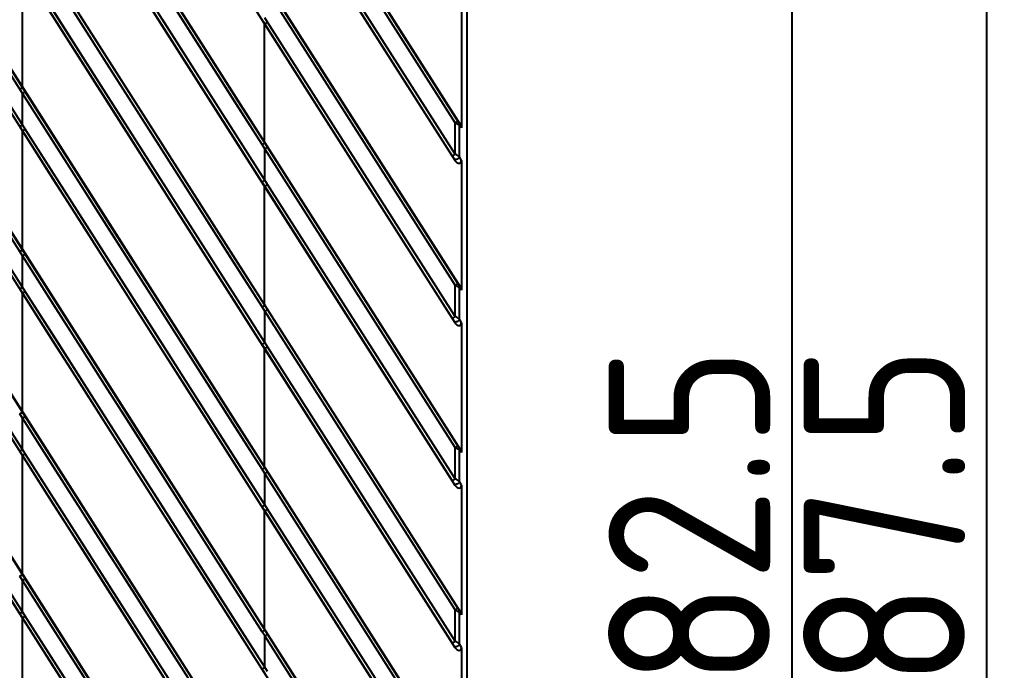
# Model space of a CAD drawing. Header units: millimetres. Extents: x 3299 to 14264, y 1863 to 5555.
# Drawn here: x 5004.8 to 5096.6, y 2660.3 to 2720.7 of the extents above; entities that cross this region are included whole.
import ezdxf

# ---------------------------------------------------------------- set-up
doc = ezdxf.new("R2010")
doc.units = ezdxf.units.MM
doc.layers.add('细实线', color=7, linetype='Continuous', lineweight=18)
doc.styles.add('工程字', font='gbenor.shx', dxfattribs={"bigfont": 'gbcbig.shx'})
doc.dimstyles.new('ISO-200', dxfattribs={"dimtxt": 15, "dimasz": 5, "dimexe": 2, "dimexo": 1, "dimgap": 2, "dimtad": 1, "dimdsep": 46, "dimtxsty": '工程字', "dimcen": 2.5, "dimclrd": 3, "dimclre": 3, "dimclrt": 6, "dimadec": 0, "dimazin": 0, "dimtfac": 1, "dimtmove": 0, "dimatfit": 3, "dimfxl": 1, "dimarcsym": 0})

# ---------------------------------------------------------------- blocks, each defined once
blk = doc.blocks.new('*D158')
at = {"layer": 'Defpoints', "color": 0, "transparency": 16777216}
for p in [(5029.826, 2811.523), (5029.826, 2529.023), (5076.485, 2529.023)]:
    blk.add_point(p, dxfattribs=at)
at = {"layer": '细实线', "color": 3, "lineweight": -2, "transparency": 16777216}
for p, q in [((5030.826, 2811.523), (5078.485, 2811.523)), ((5076.485, 2806.523), (5076.485, 2534.023)), ((5030.826, 2529.023), (5078.485, 2529.023))]:
    blk.add_line(p, q, dxfattribs=at)
at = {"layer": '细实线', "color": 3, "transparency": 16777216}
for points in [[(5075.651, 2806.523), (5077.318, 2806.523), (5076.485, 2811.523)], [(5075.651, 2534.023), (5077.318, 2534.023), (5076.485, 2529.023)]]:
    blk.add_solid(points, dxfattribs=at)
at = {"layer": '细实线', "color": 6, "lineweight": 5, "transparency": 16777216, "insert": (5066.985, 2670.273), "char_height": 15, "attachment_point": 5, "rotation": 90, "style": '工程字'}
blk.add_mtext('282.5', dxfattribs=at)
blk = doc.blocks.new('*D159')
at = {"layer": 'Defpoints', "color": 0, "transparency": 16777216}
for p in [(5011.326, 2814.023), (5094.582, 2814.023), (5011.326, 2526.523)]:
    blk.add_point(p, dxfattribs=at)
at = {"layer": '细实线', "color": 3, "lineweight": -2, "transparency": 16777216}
for p, q in [((5012.326, 2814.023), (5096.582, 2814.023)), ((5094.582, 2531.523), (5094.582, 2809.023)), ((5012.326, 2526.523), (5096.582, 2526.523))]:
    blk.add_line(p, q, dxfattribs=at)
at = {"layer": '细实线', "color": 3, "transparency": 16777216}
for points in [[(5093.749, 2809.023), (5095.416, 2809.023), (5094.582, 2814.023)], [(5093.749, 2531.523), (5095.416, 2531.523), (5094.582, 2526.523)]]:
    blk.add_solid(points, dxfattribs=at)
at = {"layer": '细实线', "color": 6, "lineweight": 5, "transparency": 16777216, "insert": (5085.082, 2670.273), "char_height": 15, "attachment_point": 5, "rotation": 90, "style": '工程字'}
blk.add_mtext('287.5', dxfattribs=at)

msp = doc.modelspace()

# ---------------------------------------------------------------- linework, layer by layer
at = {"color": 7, "linetype": 'Continuous'}
for p, q in [((5046.32578, 2839.02311), (5046.32578, 2501.52311)), ((4894.95737, 2838.0138), (5045.22157, 2602.14625)), ((4897.3549, 2838.34497), (5045.74141, 2605.42481)), ((4904.56145, 2838.0138), (5045.22157, 2617.22164)), ((4906.95898, 2838.34497), (5045.74141, 2620.5002)), ((4914.16553, 2838.0138), (5045.22157, 2632.29703)), ((4916.56306, 2838.34497), (5045.74141, 2635.57559)), ((4923.76961, 2838.0138), (5045.22157, 2647.37241)), ((4926.16715, 2838.34497), (5045.74141, 2650.65098)), ((4933.37369, 2838.0138), (5045.22157, 2662.4478)), ((4935.77123, 2838.34497), (5045.74141, 2665.72636)), ((4942.97777, 2838.0138), (5045.22157, 2677.52319)), ((4945.37531, 2838.34497), (5045.74141, 2680.80175)), ((4952.58185, 2838.0138), (5045.22157, 2692.59858)), ((4954.97939, 2838.34497), (5045.74141, 2695.87714)), ((4962.18594, 2838.0138), (5045.22157, 2707.67396)), ((4964.58347, 2838.34497), (5045.74141, 2710.95253)), ((5004.83075, 2665.58396), (4920.7148, 2797.61956)), ((5005.0828, 2665.74454), (4920.96685, 2797.78013)), ((5005.0828, 2669.20921), (4923.1741, 2797.78013)), ((5004.83075, 2680.65935), (4930.31888, 2797.61956)), ((5005.0828, 2680.81992), (4930.57093, 2797.78013)), ((5005.0828, 2684.2846), (4932.77818, 2797.78013)), ((5004.83075, 2695.73473), (4939.92296, 2797.61956)), ((5005.0828, 2695.89531), (4940.17501, 2797.78013)), ((5004.83075, 2699.19941), (4942.1302, 2797.61956)), ((5005.0828, 2699.35999), (4942.38226, 2797.78013)), ((5004.83075, 2710.81012), (4949.52704, 2797.61956)), ((5005.0828, 2710.9707), (4949.7791, 2797.78013)), ((5004.83075, 2714.2748), (4951.73429, 2797.61956)), ((5005.0828, 2714.43538), (4951.98634, 2797.78013)), ((5027.32903, 2709.13137), (5005.0828, 2744.02992)), ((5027.56665, 2709.29136), (5005.33486, 2744.19049)), ((5027.5797, 2705.82981), (5005.33503, 2740.72582)), ((5027.31304, 2705.66865), (5005.0828, 2740.56524)), ((5045.24866, 2711.15422), (5027.5797, 2738.88893)), ((5045.48611, 2711.3142), (5027.81715, 2739.04891)), ((5044.982, 2708.08469), (5027.5654, 2735.42329)), ((5045.24866, 2708.24586), (5027.83205, 2735.58446)), ((5027.32903, 2694.05599), (5005.0828, 2728.95453)), ((5010.77888, 2720.56917), (5005.33486, 2729.1151)), ((5027.56665, 2694.21597), (5005.33486, 2729.1151)), ((5017.81121, 2720.58443), (5013.06347, 2728.03734)), ((5005.0828, 2714.43538), (5005.0828, 2725.48985)), ((5027.31304, 2690.59326), (5005.0828, 2725.48985)), ((5027.5797, 2690.75442), (5005.33503, 2725.65043)), ((5045.24866, 2696.07883), (5027.5797, 2723.81354)), ((5045.48611, 2696.23881), (5027.81715, 2723.97353)), ((5045.82641, 2722.73393), (5045.82641, 2710.68689)), ((5022.53175, 2713.17421), (5017.81121, 2720.58443)), ((5022.79531, 2713.33525), (5018.0717, 2720.74534)), ((5027.5654, 2720.3479), (5027.31304, 2720.74404)), ((5027.83205, 2720.50907), (5027.5797, 2720.9052)), ((5045.24866, 2693.17047), (5027.83205, 2720.50907)), ((5027.55473, 2720.32996), (5027.5654, 2720.3479)), ((5027.55473, 2709.34912), (5027.55473, 2720.32996)), ((5044.982, 2693.0093), (5027.5654, 2720.3479)), ((5004.83075, 2714.2748), (5005.0828, 2714.43538)), ((5005.0828, 2713.87914), (5004.83075, 2714.2748)), ((5005.33486, 2714.03971), (5005.0828, 2714.43538)), ((5005.0828, 2713.87914), (5005.33486, 2714.03971)), ((5027.56665, 2679.14058), (5005.33486, 2714.03971)), ((5005.0828, 2710.9707), (5005.0828, 2713.87914)), ((5027.32903, 2678.9806), (5005.0828, 2713.87914)), ((5017.81121, 2705.50904), (5013.06347, 2712.96195)), ((5004.83075, 2710.81012), (5005.0828, 2710.9707)), ((5005.0828, 2710.41446), (5004.83075, 2710.81012)), ((5005.33503, 2710.57504), (5005.0828, 2710.9707)), ((5005.0828, 2710.41446), (5005.33503, 2710.57504)), ((5005.0828, 2699.35999), (5005.0828, 2710.41446)), ((5027.31304, 2675.51787), (5005.0828, 2710.41446)), ((5027.5797, 2675.67903), (5005.33503, 2710.57504)), ((5010.86401, 2701.90152), (5005.33503, 2710.57504)), ((5045.24866, 2708.24586), (5045.24866, 2711.15422)), ((5045.74141, 2710.95253), (5045.64722, 2711.07571)), ((5045.82641, 2710.68689), (5045.65143, 2710.91573)), ((5045.65143, 2707.97867), (5045.65143, 2710.91573)), ((5020.43749, 2701.95866), (5015.697, 2709.39523)), ((5027.5797, 2708.73815), (5027.32903, 2709.13137)), ((5027.55473, 2709.34912), (5027.56665, 2709.29136)), ((5027.81715, 2708.89814), (5027.56665, 2709.29136)), ((5045.24866, 2681.00344), (5027.5797, 2708.73815)), ((5027.5797, 2705.82981), (5027.5797, 2708.73815)), ((5045.48611, 2681.16342), (5027.81715, 2708.89814)), ((5045.22157, 2707.67396), (5045.14311, 2707.81751)), ((5045.82641, 2707.65855), (5045.65143, 2707.97867)), ((5045.82641, 2707.65855), (5045.82641, 2695.6115)), ((5027.83205, 2705.43368), (5027.5797, 2705.82981)), ((5022.53175, 2698.09882), (5017.81121, 2705.50904)), ((5027.5654, 2705.27252), (5027.31304, 2705.66865)), ((5027.55473, 2705.25457), (5027.5654, 2705.27252)), ((5027.55473, 2694.27373), (5027.55473, 2705.25457)), ((5044.982, 2677.93392), (5027.5654, 2705.27252)), ((5045.24866, 2678.09508), (5027.83205, 2705.43368)), ((5004.83075, 2699.19941), (5005.0828, 2699.35999)), ((5005.33486, 2698.96432), (5005.0828, 2699.35999)), ((5005.0828, 2698.80375), (5004.83075, 2699.19941)), ((5005.0828, 2698.80375), (5005.33486, 2698.96432)), ((5027.32903, 2663.90521), (5005.0828, 2698.80375)), ((5005.0828, 2695.89531), (5005.0828, 2698.80375)), ((5027.56665, 2664.06519), (5005.33486, 2698.96432)), ((5027.32903, 2694.05599), (5024.83661, 2697.96595)), ((5004.83075, 2695.73473), (5005.0828, 2695.89531)), ((5005.0828, 2695.33908), (5004.83075, 2695.73473)), ((5005.33503, 2695.49965), (5005.0828, 2695.89531)), ((5045.24866, 2693.17047), (5045.24866, 2696.07883)), ((5045.74141, 2695.87714), (5045.64722, 2696.00033)), ((5045.82641, 2695.6115), (5045.65143, 2695.84034)), ((5045.65143, 2692.90329), (5045.65143, 2695.84034)), ((5005.0828, 2695.33908), (5005.33503, 2695.49965)), ((5027.31304, 2660.44249), (5005.0828, 2695.33908)), ((5005.0828, 2684.2846), (5005.0828, 2695.33908)), ((5027.5797, 2660.60365), (5005.33503, 2695.49965)), ((5027.5797, 2693.66277), (5027.32903, 2694.05599)), ((5027.55473, 2694.27373), (5027.56665, 2694.21597)), ((5027.81715, 2693.82275), (5027.56665, 2694.21597)), ((5045.24866, 2665.92805), (5027.5797, 2693.66277)), ((5027.5797, 2690.75442), (5027.5797, 2693.66277)), ((5045.48611, 2666.08804), (5027.81715, 2693.82275)), ((5045.22157, 2692.59858), (5045.14311, 2692.74212)), ((5045.82641, 2692.58316), (5045.65143, 2692.90329)), ((5045.82641, 2692.58316), (5045.82641, 2680.53611)), ((5027.5654, 2690.19713), (5027.31304, 2690.59326)), ((5027.55473, 2690.17918), (5027.5654, 2690.19713)), ((5027.55473, 2679.19834), (5027.55473, 2690.17918)), ((5044.982, 2662.85853), (5027.5654, 2690.19713)), ((5027.83205, 2690.3583), (5027.5797, 2690.75442)), ((5045.24866, 2663.0197), (5027.83205, 2690.3583)), ((5004.83075, 2684.12403), (5005.0828, 2684.2846)), ((5005.0828, 2683.72837), (5004.83075, 2684.12403)), ((5005.33486, 2683.88894), (5005.0828, 2684.2846)), ((5005.0828, 2683.72837), (5005.33486, 2683.88894)), ((5027.56665, 2648.98981), (5005.33486, 2683.88894)), ((5027.32903, 2648.82982), (5005.0828, 2683.72837)), ((5005.0828, 2680.81992), (5005.0828, 2683.72837)), ((5045.24866, 2678.09508), (5045.24866, 2681.00344)), ((5004.83075, 2680.65935), (5005.0828, 2680.81992)), ((5005.0828, 2680.26369), (5004.83075, 2680.65935)), ((5005.33503, 2680.42426), (5005.0828, 2680.81992)), ((5005.0828, 2680.26369), (5005.33503, 2680.42426)), ((5027.31304, 2645.3671), (5005.0828, 2680.26369)), ((5005.0828, 2669.20921), (5005.0828, 2680.26369)), ((5027.5797, 2645.52826), (5005.33503, 2680.42426)), ((5045.74141, 2680.80175), (5045.64722, 2680.92494)), ((5045.82641, 2680.53611), (5045.65143, 2680.76495)), ((5045.65143, 2677.8279), (5045.65143, 2680.76495)), ((5027.31304, 2675.51787), (5024.87906, 2679.33869)), ((5027.5797, 2675.67903), (5025.14414, 2679.49978)), ((5027.55473, 2679.19834), (5027.56665, 2679.14058)), ((5027.5797, 2678.58738), (5027.32903, 2678.9806)), ((5027.81715, 2678.74736), (5027.56665, 2679.14058)), ((5045.24866, 2650.85266), (5027.5797, 2678.58738)), ((5027.5797, 2675.67903), (5027.5797, 2678.58738)), ((5045.48611, 2651.01265), (5027.81715, 2678.74736)), ((5045.22157, 2677.52319), (5045.14311, 2677.66673)), ((5045.82641, 2677.50777), (5045.65143, 2677.8279)), ((5045.82641, 2677.50777), (5045.82641, 2665.46072)), ((5027.5654, 2675.12174), (5027.31304, 2675.51787)), ((5027.83205, 2675.28291), (5027.5797, 2675.67903)), ((5027.55473, 2675.10379), (5027.5654, 2675.12174)), ((5027.55473, 2664.12295), (5027.55473, 2675.10379)), ((5044.982, 2647.78314), (5027.5654, 2675.12174)), ((5045.24866, 2647.94431), (5027.83205, 2675.28291)), ((5004.83075, 2669.04864), (5005.0828, 2669.20921)), ((5005.33486, 2668.81355), (5005.0828, 2669.20921)), ((5005.0828, 2668.65298), (5004.83075, 2669.04864)), ((5005.0828, 2668.65298), (5005.33486, 2668.81355)), ((5027.32903, 2633.75444), (5005.0828, 2668.65298)), ((5005.0828, 2665.74454), (5005.0828, 2668.65298)), ((5027.56665, 2633.91442), (5005.33486, 2668.81355)), ((5004.83075, 2665.58396), (5005.0828, 2665.74454)), ((5005.0828, 2665.1883), (5004.83075, 2665.58396)), ((5005.33503, 2665.34888), (5005.0828, 2665.74454)), ((5045.24866, 2663.0197), (5045.24866, 2665.92805)), ((5045.74141, 2665.72636), (5045.64722, 2665.84955)), ((5045.82641, 2665.46072), (5045.65143, 2665.68957)), ((5045.65143, 2662.75251), (5045.65143, 2665.68957)), ((5005.0828, 2665.1883), (5005.33503, 2665.34888)), ((5027.31304, 2630.29171), (5005.0828, 2665.1883)), ((5005.0828, 2654.13383), (5005.0828, 2665.1883)), ((5027.5797, 2630.45287), (5005.33503, 2665.34888)), ((5027.31304, 2660.44249), (5024.87906, 2664.2633)), ((5027.5797, 2663.51199), (5027.32903, 2663.90521)), ((5027.55473, 2664.12295), (5027.56665, 2664.06519)), ((5027.81715, 2663.67197), (5027.56665, 2664.06519)), ((5045.48611, 2635.93726), (5027.81715, 2663.67197)), ((5045.24866, 2635.77728), (5027.5797, 2663.51199)), ((5027.5797, 2660.60365), (5027.5797, 2663.51199)), ((5045.82641, 2662.43238), (5045.65143, 2662.75251)), ((5045.22157, 2662.4478), (5045.14311, 2662.59134)), ((5045.82641, 2662.43238), (5045.82641, 2650.38534)), ((5027.5654, 2660.04635), (5027.31304, 2660.44249)), ((5027.83205, 2660.20752), (5027.5797, 2660.60365))]:
    msp.add_line(p, q, dxfattribs=at)
for points in [[(5020.30317, 2720.69347), (5015.5569, 2728.1441), (5013.20128, 2731.84192)], [(5017.68326, 2709.1877), (5012.95433, 2716.60617), (5010.53036, 2720.40875), (5007.93672, 2724.47748), (5005.0828, 2728.95453)], [(5022.44507, 2716.79305), (5017.68326, 2724.26309), (5015.31148, 2727.9838)], [(5013.06347, 2712.96195), (5007.97637, 2720.94758), (5005.0828, 2725.48985)], [(5015.697, 2709.39523), (5010.86401, 2716.97691), (5008.23048, 2721.10823), (5005.33503, 2725.65043)], [(5017.92714, 2709.34794), (5013.20128, 2716.76653), (5010.77888, 2720.56917)], [(5027.56665, 2709.29136), (5025.07585, 2713.20139), (5022.68586, 2716.95316), (5020.30317, 2720.69347)], [(5027.32903, 2709.13137), (5024.83661, 2713.04134), (5022.44507, 2716.79305)], [(5017.92714, 2694.27255), (5013.20128, 2701.69114), (5010.77888, 2705.49379), (5008.18693, 2709.56259), (5005.33486, 2714.03971)], [(5017.68326, 2694.11231), (5012.95433, 2701.53078), (5010.53036, 2705.33336), (5007.93672, 2709.4021), (5005.0828, 2713.87914)], [(5027.31304, 2705.66865), (5024.87906, 2709.48946), (5022.53175, 2713.17421)], [(5027.5797, 2705.82981), (5025.14414, 2709.65056), (5022.79531, 2713.33525)], [(5017.81121, 2690.43365), (5013.06347, 2697.88656), (5010.6082, 2701.7408), (5007.97637, 2705.87219), (5005.0828, 2710.41446)], [(5024.83661, 2697.96595), (5020.06084, 2705.4579), (5017.68326, 2709.1877)], [(5027.56665, 2694.21597), (5025.07585, 2698.126), (5022.68586, 2701.87778), (5020.30317, 2705.61808), (5017.92714, 2709.34794)], [(5018.0717, 2690.59456), (5013.32087, 2698.04735), (5010.86401, 2701.90152)], [(5027.5797, 2690.75442), (5022.79531, 2698.25986), (5020.43749, 2701.95866)], [(5020.06084, 2675.30713), (5015.31148, 2682.75763), (5012.95433, 2686.45539), (5010.53036, 2690.25797), (5007.93672, 2694.32671), (5005.0828, 2698.80375)], [(5015.5569, 2682.91793), (5010.77888, 2690.4184), (5008.18693, 2694.4872), (5005.33486, 2698.96432)], [(5027.31304, 2690.59326), (5024.87906, 2694.41407), (5022.53175, 2698.09882)], [(5017.81121, 2675.35826), (5013.06347, 2682.81118), (5010.6082, 2686.66541), (5007.97637, 2690.7968), (5005.0828, 2695.33908)], [(5015.697, 2679.24445), (5010.86401, 2686.82613), (5008.23048, 2690.95745), (5005.33503, 2695.49965)], [(5027.32903, 2678.9806), (5024.83661, 2682.89057), (5022.44507, 2686.64228), (5020.06084, 2690.38252), (5017.68326, 2694.11231)], [(5027.56665, 2679.14058), (5025.07585, 2683.05061), (5022.68586, 2686.80239), (5020.30317, 2690.54269), (5017.92714, 2694.27255)], [(5024.87906, 2679.33869), (5020.17546, 2686.7223), (5017.81121, 2690.43365)], [(5025.14414, 2679.49978), (5020.43749, 2686.88327), (5018.0717, 2690.59456)], [(5027.56665, 2648.98981), (5025.07585, 2652.89984), (5022.68586, 2656.65161), (5020.30317, 2660.39191), (5017.92714, 2664.12178), (5015.5569, 2667.84255), (5013.20128, 2671.54037), (5010.77888, 2675.34301), (5008.18693, 2679.41181), (5005.33486, 2683.88894)], [(5027.32903, 2648.82982), (5024.83661, 2652.73979), (5022.44507, 2656.4915), (5020.06084, 2660.23174), (5017.68326, 2663.96154), (5015.31148, 2667.68225), (5012.95433, 2671.38), (5010.53036, 2675.18258), (5007.93672, 2679.25132), (5005.0828, 2683.72837)], [(5027.56665, 2664.06519), (5025.07585, 2667.97523), (5022.68586, 2671.727), (5020.30317, 2675.4673), (5017.92714, 2679.19716), (5015.5569, 2682.91793)], [(5015.43805, 2664.00821), (5010.6082, 2671.59002), (5007.97637, 2675.72141), (5005.0828, 2680.26369)], [(5020.43749, 2656.7325), (5015.697, 2664.16906), (5013.32087, 2667.89657), (5010.86401, 2671.75074), (5008.23048, 2675.88207), (5005.33503, 2680.42426)], [(5022.79531, 2668.10908), (5018.0717, 2675.51918), (5015.697, 2679.24445)], [(5024.87906, 2664.2633), (5020.17546, 2671.64691), (5017.81121, 2675.35826)], [(5027.32903, 2663.90521), (5024.83661, 2667.81518), (5022.44507, 2671.56689), (5020.06084, 2675.30713)], [(5027.32903, 2633.75444), (5024.83661, 2637.6644), (5022.44507, 2641.41611), (5020.06084, 2645.15635), (5017.68326, 2648.88615), (5015.31148, 2652.60686), (5012.95433, 2656.30462), (5010.53036, 2660.1072), (5007.93672, 2664.17593), (5005.0828, 2668.65298)], [(5027.56665, 2633.91442), (5025.07585, 2637.82445), (5022.68586, 2641.57622), (5020.30317, 2645.31653), (5017.92714, 2649.04639), (5015.5569, 2652.76716), (5013.20128, 2656.46498), (5010.77888, 2660.26762), (5008.18693, 2664.33643), (5005.33486, 2668.81355)], [(5027.5797, 2660.60365), (5025.14414, 2664.4244), (5022.79531, 2668.10908)], [(5027.31304, 2630.29171), (5024.87906, 2634.11252), (5022.53175, 2637.79727), (5020.17546, 2641.49613), (5017.81121, 2645.20749), (5015.43805, 2648.93283), (5013.06347, 2652.6604), (5010.6082, 2656.51463), (5007.97637, 2660.64603), (5005.0828, 2665.1883)], [(5015.697, 2649.09368), (5010.86401, 2656.67535), (5008.23048, 2660.80668), (5005.33503, 2665.34888)], [(5027.31304, 2645.3671), (5024.87906, 2649.18791), (5022.53175, 2652.87266), (5020.17546, 2656.57152), (5017.81121, 2660.28288), (5015.43805, 2664.00821)]]:
    msp.add_lwpolyline(points, dxfattribs=at)
for centre, major_axis, ratio, start_param, end_param in [((5045.46478, 2710.82419), (-0.27793, 0.33734), 0.68585634, -2.4473554, -1.74754222), ((5045.46478, 2707.85062), (-0.25319, 0.42956), 0.60110417, -4.65481039, -2.34637258), ((5045.46478, 2695.74881), (-0.27793, 0.33734), 0.68585634, -2.4473554, -1.74754222), ((5045.46478, 2692.77524), (-0.25319, 0.42956), 0.60110417, -4.65481039, -2.34637258), ((5045.46478, 2680.67342), (-0.27793, 0.33734), 0.68585634, -2.4473554, -1.74754222), ((5045.46478, 2677.69985), (-0.25319, 0.42956), 0.60110417, -4.65481039, -2.34637258), ((5045.46478, 2665.59803), (-0.27793, 0.33734), 0.68585634, -2.4473554, -1.74754222), ((5045.46478, 2662.62446), (-0.25319, 0.42956), 0.60110417, -4.65481039, -2.34637258)]:
    msp.add_ellipse(centre, major_axis=major_axis, ratio=ratio, start_param=start_param, end_param=end_param, dxfattribs=at)
for points, knots in [([(5027.5654, 2720.3479), (5027.56592, 2720.34805), (5027.56715, 2720.3485), (5027.57036, 2720.34988), (5027.57575, 2720.35257), (5027.58382, 2720.35688), (5027.59401, 2720.36257), (5027.60624, 2720.36958), (5027.6263, 2720.38132), (5027.65544, 2720.39878), (5027.69449, 2720.42264), (5027.738, 2720.44962), (5027.78438, 2720.47874), (5027.81603, 2720.49884), (5027.83205, 2720.50907)], [0, 0, 0, 0, 0.00523069, 0.01258942, 0.03366868, 0.06311669, 0.10067332, 0.14601296, 0.19873479, 0.32433537, 0.47294453, 0.6391604, 0.81701979, 1, 1, 1, 1]), ([(5045.24866, 2711.15422), (5045.26369, 2711.16382), (5045.29311, 2711.1827), (5045.33573, 2711.21037), (5045.37506, 2711.23621), (5045.40981, 2711.25938), (5045.43535, 2711.27674), (5045.45265, 2711.28876), (5045.46306, 2711.29614), (5045.47162, 2711.30236), (5045.47826, 2711.30737), (5045.48291, 2711.31114), (5045.48533, 2711.31328), (5045.48611, 2711.3142)], [0, 0, 0, 0, 0.18678184, 0.3661314, 0.53217484, 0.67959548, 0.80360907, 0.85556006, 0.90022428, 0.93725003, 0.96635246, 0.987305, 1, 1, 1, 1]), ([(5045.64722, 2711.07571), (5045.64119, 2711.0836), (5045.62875, 2711.1005), (5045.60274, 2711.13721), (5045.56882, 2711.18707), (5045.52753, 2711.24965), (5045.49994, 2711.2925), (5045.48611, 2711.3142)], [0, 0, 0, 0, 0.10340848, 0.21874747, 0.46885893, 0.73183958, 1, 1, 1, 1]), ([(5045.65143, 2710.91573), (5045.63896, 2710.92232), (5045.61209, 2710.93676), (5045.56955, 2710.96059), (5045.52242, 2710.98776), (5045.47165, 2711.01764), (5045.41814, 2711.04969), (5045.34335, 2711.0952), (5045.28667, 2711.13028), (5045.24866, 2711.15422)], [0, 0, 0, 0, 0.09039696, 0.19542767, 0.31245628, 0.43902042, 0.57290528, 0.71214924, 1, 1, 1, 1]), ([(5045.65143, 2710.91573), (5045.65636, 2710.92978), (5045.66381, 2710.95787), (5045.66717, 2711.00011), (5045.66212, 2711.03997), (5045.65305, 2711.0645), (5045.64722, 2711.07571)], [0, 0, 0, 0, 0.27185461, 0.52773617, 0.76917305, 1, 1, 1, 1]), ([(5027.32903, 2709.13137), (5027.34407, 2709.14098), (5027.3735, 2709.15987), (5027.41615, 2709.18754), (5027.45549, 2709.21339), (5027.49027, 2709.23656), (5027.51583, 2709.25392), (5027.53315, 2709.26594), (5027.54357, 2709.27331), (5027.55213, 2709.27953), (5027.55879, 2709.28454), (5027.56344, 2709.2883), (5027.56586, 2709.29044), (5027.56665, 2709.29136)], [0, 0, 0, 0, 0.186765, 0.36610985, 0.53215695, 0.67958588, 0.80360879, 0.8555638, 0.90023107, 0.93725855, 0.96636096, 0.98731111, 1, 1, 1, 1]), ([(5027.5797, 2708.73815), (5027.59473, 2708.74775), (5027.62415, 2708.76664), (5027.66677, 2708.79431), (5027.7061, 2708.82015), (5027.74085, 2708.84332), (5027.76639, 2708.86068), (5027.78369, 2708.8727), (5027.7941, 2708.88008), (5027.80266, 2708.8863), (5027.8093, 2708.89131), (5027.81395, 2708.89507), (5027.81636, 2708.89722), (5027.81715, 2708.89814)], [0, 0, 0, 0, 0.18678184, 0.3661314, 0.53217484, 0.67959548, 0.80360907, 0.85556006, 0.90022428, 0.93725003, 0.96635246, 0.987305, 1, 1, 1, 1]), ([(5044.982, 2708.08469), (5044.98253, 2708.08484), (5044.98376, 2708.08529), (5044.98697, 2708.08667), (5044.99236, 2708.08936), (5045.00043, 2708.09367), (5045.01062, 2708.09936), (5045.02285, 2708.10637), (5045.0429, 2708.11811), (5045.07205, 2708.13557), (5045.1111, 2708.15943), (5045.15461, 2708.1864), (5045.20099, 2708.21553), (5045.23264, 2708.23563), (5045.24866, 2708.24586)], [0, 0, 0, 0, 0.00523071, 0.01258945, 0.03366871, 0.06311673, 0.10067336, 0.146013, 0.19873483, 0.3243354, 0.47294455, 0.63916042, 0.81701979, 1, 1, 1, 1]), ([(5045.14311, 2707.81751), (5045.1318, 2707.8382), (5045.10719, 2707.88114), (5045.06798, 2707.94683), (5045.02585, 2708.01534), (5044.99679, 2708.06148), (5044.982, 2708.08469)], [0, 0, 0, 0, 0.22675538, 0.47574413, 0.73541558, 1, 1, 1, 1]), ([(5045.14311, 2707.81751), (5045.14888, 2707.81036), (5045.16247, 2707.79703), (5045.18728, 2707.78135), (5045.21633, 2707.76988), (5045.26128, 2707.76011), (5045.32456, 2707.76018), (5045.40314, 2707.77752), (5045.48102, 2707.81065), (5045.55211, 2707.85701), (5045.61086, 2707.91293), (5045.64052, 2707.95643), (5045.65143, 2707.97867)], [0, 0, 0, 0, 0.0457126, 0.09382659, 0.1451969, 0.20035522, 0.3219645, 0.45653933, 0.5985349, 0.74094882, 0.87669188, 1, 1, 1, 1]), ([(5045.65143, 2707.97867), (5045.63927, 2707.98766), (5045.61293, 2708.0064), (5045.57083, 2708.03566), (5045.52414, 2708.06742), (5045.47367, 2708.10109), (5045.42022, 2708.13621), (5045.34507, 2708.18491), (5045.28752, 2708.2214), (5045.24866, 2708.24586)], [0, 0, 0, 0, 0.09382753, 0.20062843, 0.31813585, 0.44425569, 0.57712586, 0.7150503, 1, 1, 1, 1]), ([(5027.31304, 2705.66865), (5027.31356, 2705.66879), (5027.31479, 2705.66924), (5027.31801, 2705.67063), (5027.32339, 2705.67332), (5027.33146, 2705.67763), (5027.34166, 2705.68332), (5027.35388, 2705.69033), (5027.37394, 2705.70207), (5027.40308, 2705.71953), (5027.44214, 2705.74338), (5027.48565, 2705.77036), (5027.53203, 2705.79948), (5027.56368, 2705.81958), (5027.5797, 2705.82981)], [0, 0, 0, 0, 0.0052307, 0.01258943, 0.03366869, 0.0631167, 0.10067333, 0.14601297, 0.19873481, 0.3243354, 0.47294457, 0.63916044, 0.81701982, 1, 1, 1, 1]), ([(5027.5654, 2705.27252), (5027.56592, 2705.27266), (5027.56715, 2705.27311), (5027.57036, 2705.2745), (5027.57575, 2705.27718), (5027.58382, 2705.2815), (5027.59401, 2705.28718), (5027.60624, 2705.2942), (5027.6263, 2705.30594), (5027.65544, 2705.32339), (5027.69449, 2705.34725), (5027.738, 2705.37423), (5027.78438, 2705.40335), (5027.81603, 2705.42345), (5027.83205, 2705.43368)], [0, 0, 0, 0, 0.00523069, 0.01258942, 0.03366868, 0.06311669, 0.10067332, 0.14601296, 0.19873479, 0.32433537, 0.47294453, 0.6391604, 0.81701979, 1, 1, 1, 1]), ([(5045.24866, 2696.07883), (5045.26369, 2696.08843), (5045.29311, 2696.10731), (5045.33573, 2696.13498), (5045.37506, 2696.16082), (5045.40981, 2696.184), (5045.43535, 2696.20135), (5045.45265, 2696.21337), (5045.46306, 2696.22075), (5045.47162, 2696.22697), (5045.47826, 2696.23198), (5045.48291, 2696.23575), (5045.48533, 2696.23789), (5045.48611, 2696.23881)], [0, 0, 0, 0, 0.18678184, 0.3661314, 0.53217484, 0.67959548, 0.80360907, 0.85556006, 0.90022428, 0.93725003, 0.96635246, 0.987305, 1, 1, 1, 1]), ([(5045.65143, 2695.84034), (5045.63896, 2695.84694), (5045.61209, 2695.86137), (5045.56955, 2695.8852), (5045.52242, 2695.91238), (5045.47165, 2695.94226), (5045.41814, 2695.9743), (5045.34335, 2696.01981), (5045.28667, 2696.05489), (5045.24866, 2696.07883)], [0, 0, 0, 0, 0.09039696, 0.19542767, 0.31245628, 0.43902042, 0.57290528, 0.71214924, 1, 1, 1, 1]), ([(5045.64722, 2696.00033), (5045.64119, 2696.00821), (5045.62875, 2696.02511), (5045.60274, 2696.06183), (5045.56882, 2696.11168), (5045.52753, 2696.17426), (5045.49994, 2696.21711), (5045.48611, 2696.23881)], [0, 0, 0, 0, 0.10340848, 0.21874747, 0.46885893, 0.73183958, 1, 1, 1, 1]), ([(5045.65143, 2695.84034), (5045.65636, 2695.85439), (5045.66381, 2695.88248), (5045.66717, 2695.92473), (5045.66212, 2695.96458), (5045.65305, 2695.98911), (5045.64722, 2696.00033)], [0, 0, 0, 0, 0.27185461, 0.52773617, 0.76917305, 1, 1, 1, 1]), ([(5027.32903, 2694.05599), (5027.34407, 2694.06559), (5027.3735, 2694.08448), (5027.41615, 2694.11215), (5027.45549, 2694.138), (5027.49027, 2694.16118), (5027.51583, 2694.17853), (5027.53315, 2694.19055), (5027.54357, 2694.19793), (5027.55213, 2694.20415), (5027.55879, 2694.20915), (5027.56344, 2694.21291), (5027.56586, 2694.21505), (5027.56665, 2694.21597)], [0, 0, 0, 0, 0.186765, 0.36610985, 0.53215695, 0.67958588, 0.80360879, 0.8555638, 0.90023107, 0.93725855, 0.96636096, 0.98731111, 1, 1, 1, 1]), ([(5027.5797, 2693.66277), (5027.59473, 2693.67237), (5027.62415, 2693.69125), (5027.66677, 2693.71892), (5027.7061, 2693.74476), (5027.74085, 2693.76793), (5027.76639, 2693.78529), (5027.78369, 2693.79731), (5027.7941, 2693.80469), (5027.80266, 2693.81091), (5027.8093, 2693.81592), (5027.81395, 2693.81969), (5027.81636, 2693.82183), (5027.81715, 2693.82275)], [0, 0, 0, 0, 0.18678184, 0.3661314, 0.53217484, 0.67959548, 0.80360907, 0.85556006, 0.90022428, 0.93725003, 0.96635246, 0.987305, 1, 1, 1, 1]), ([(5044.982, 2693.0093), (5044.98253, 2693.00945), (5044.98376, 2693.0099), (5044.98697, 2693.01128), (5044.99236, 2693.01397), (5045.00043, 2693.01828), (5045.01062, 2693.02397), (5045.02285, 2693.03098), (5045.0429, 2693.04272), (5045.07205, 2693.06018), (5045.1111, 2693.08404), (5045.15461, 2693.11102), (5045.20099, 2693.14014), (5045.23264, 2693.16024), (5045.24866, 2693.17047)], [0, 0, 0, 0, 0.00523071, 0.01258945, 0.03366871, 0.06311673, 0.10067336, 0.146013, 0.19873483, 0.3243354, 0.47294455, 0.63916042, 0.81701979, 1, 1, 1, 1]), ([(5045.14311, 2692.74212), (5045.1318, 2692.76281), (5045.10719, 2692.80576), (5045.06798, 2692.87144), (5045.02585, 2692.93995), (5044.99679, 2692.98609), (5044.982, 2693.0093)], [0, 0, 0, 0, 0.22675538, 0.47574413, 0.73541558, 1, 1, 1, 1]), ([(5045.65143, 2692.90329), (5045.63927, 2692.91227), (5045.61293, 2692.93102), (5045.57083, 2692.96027), (5045.52414, 2692.99203), (5045.47367, 2693.0257), (5045.42022, 2693.06082), (5045.34507, 2693.10953), (5045.28752, 2693.14602), (5045.24866, 2693.17047)], [0, 0, 0, 0, 0.09382753, 0.20062843, 0.31813585, 0.44425569, 0.57712586, 0.7150503, 1, 1, 1, 1]), ([(5045.14311, 2692.74212), (5045.14888, 2692.73497), (5045.16247, 2692.72164), (5045.18728, 2692.70596), (5045.21633, 2692.69449), (5045.26128, 2692.68473), (5045.32456, 2692.68479), (5045.40314, 2692.70213), (5045.48102, 2692.73526), (5045.55211, 2692.78162), (5045.61086, 2692.83754), (5045.64052, 2692.88105), (5045.65143, 2692.90329)], [0, 0, 0, 0, 0.0457126, 0.09382659, 0.1451969, 0.20035522, 0.3219645, 0.45653933, 0.5985349, 0.74094882, 0.87669188, 1, 1, 1, 1]), ([(5027.31304, 2690.59326), (5027.31356, 2690.59341), (5027.31479, 2690.59386), (5027.31801, 2690.59524), (5027.32339, 2690.59793), (5027.33146, 2690.60224), (5027.34166, 2690.60793), (5027.35388, 2690.61494), (5027.37394, 2690.62668), (5027.40308, 2690.64414), (5027.44214, 2690.66799), (5027.48565, 2690.69497), (5027.53203, 2690.72409), (5027.56368, 2690.74419), (5027.5797, 2690.75442)], [0, 0, 0, 0, 0.0052307, 0.01258943, 0.03366869, 0.0631167, 0.10067333, 0.14601297, 0.19873481, 0.3243354, 0.47294457, 0.63916044, 0.81701982, 1, 1, 1, 1]), ([(5027.5654, 2690.19713), (5027.56592, 2690.19727), (5027.56715, 2690.19772), (5027.57036, 2690.19911), (5027.57575, 2690.2018), (5027.58382, 2690.20611), (5027.59401, 2690.2118), (5027.60624, 2690.21881), (5027.6263, 2690.23055), (5027.65544, 2690.24801), (5027.69449, 2690.27186), (5027.738, 2690.29884), (5027.78438, 2690.32796), (5027.81603, 2690.34806), (5027.83205, 2690.3583)], [0, 0, 0, 0, 0.00523069, 0.01258942, 0.03366868, 0.06311669, 0.10067332, 0.14601296, 0.19873479, 0.32433537, 0.47294453, 0.6391604, 0.81701979, 1, 1, 1, 1]), ([(5045.24866, 2681.00344), (5045.26369, 2681.01304), (5045.29311, 2681.03193), (5045.33573, 2681.05959), (5045.37506, 2681.08543), (5045.40981, 2681.10861), (5045.43535, 2681.12596), (5045.45265, 2681.13799), (5045.46306, 2681.14536), (5045.47162, 2681.15158), (5045.47826, 2681.15659), (5045.48291, 2681.16036), (5045.48533, 2681.1625), (5045.48611, 2681.16342)], [0, 0, 0, 0, 0.18678184, 0.3661314, 0.53217484, 0.67959548, 0.80360907, 0.85556006, 0.90022428, 0.93725003, 0.96635246, 0.987305, 1, 1, 1, 1]), ([(5045.65143, 2680.76495), (5045.63896, 2680.77155), (5045.61209, 2680.78598), (5045.56955, 2680.80981), (5045.52242, 2680.83699), (5045.47165, 2680.86687), (5045.41814, 2680.89892), (5045.34335, 2680.94442), (5045.28667, 2680.9795), (5045.24866, 2681.00344)], [0, 0, 0, 0, 0.09039696, 0.19542767, 0.31245628, 0.43902042, 0.57290528, 0.71214924, 1, 1, 1, 1]), ([(5045.64722, 2680.92494), (5045.64119, 2680.93282), (5045.62875, 2680.94973), (5045.60274, 2680.98644), (5045.56882, 2681.0363), (5045.52753, 2681.09887), (5045.49994, 2681.14172), (5045.48611, 2681.16342)], [0, 0, 0, 0, 0.10340848, 0.21874747, 0.46885893, 0.73183958, 1, 1, 1, 1]), ([(5045.65143, 2680.76495), (5045.65636, 2680.779), (5045.66381, 2680.80709), (5045.66717, 2680.84934), (5045.66212, 2680.88919), (5045.65305, 2680.91372), (5045.64722, 2680.92494)], [0, 0, 0, 0, 0.27185461, 0.52773617, 0.76917305, 1, 1, 1, 1]), ([(5027.32903, 2678.9806), (5027.34407, 2678.9902), (5027.3735, 2679.00909), (5027.41615, 2679.03677), (5027.45549, 2679.06261), (5027.49027, 2679.08579), (5027.51583, 2679.10314), (5027.53315, 2679.11516), (5027.54357, 2679.12254), (5027.55213, 2679.12876), (5027.55879, 2679.13376), (5027.56344, 2679.13752), (5027.56586, 2679.13966), (5027.56665, 2679.14058)], [0, 0, 0, 0, 0.186765, 0.36610985, 0.53215695, 0.67958588, 0.80360879, 0.8555638, 0.90023107, 0.93725855, 0.96636096, 0.98731111, 1, 1, 1, 1]), ([(5027.5797, 2678.58738), (5027.59473, 2678.59698), (5027.62415, 2678.61587), (5027.66677, 2678.64353), (5027.7061, 2678.66937), (5027.74085, 2678.69255), (5027.76639, 2678.7099), (5027.78369, 2678.72192), (5027.7941, 2678.7293), (5027.80266, 2678.73552), (5027.8093, 2678.74053), (5027.81395, 2678.7443), (5027.81636, 2678.74644), (5027.81715, 2678.74736)], [0, 0, 0, 0, 0.18678184, 0.3661314, 0.53217484, 0.67959548, 0.80360907, 0.85556006, 0.90022428, 0.93725003, 0.96635246, 0.987305, 1, 1, 1, 1]), ([(5044.982, 2677.93392), (5044.98253, 2677.93406), (5044.98376, 2677.93451), (5044.98697, 2677.9359), (5044.99236, 2677.93859), (5045.00043, 2677.9429), (5045.01062, 2677.94859), (5045.02285, 2677.9556), (5045.0429, 2677.96734), (5045.07205, 2677.9848), (5045.1111, 2678.00865), (5045.15461, 2678.03563), (5045.20099, 2678.06475), (5045.23264, 2678.08485), (5045.24866, 2678.09508)], [0, 0, 0, 0, 0.00523071, 0.01258945, 0.03366871, 0.06311673, 0.10067336, 0.146013, 0.19873483, 0.3243354, 0.47294455, 0.63916042, 0.81701979, 1, 1, 1, 1]), ([(5045.14311, 2677.66673), (5045.1318, 2677.68743), (5045.10719, 2677.73037), (5045.06798, 2677.79605), (5045.02585, 2677.86456), (5044.99679, 2677.91071), (5044.982, 2677.93392)], [0, 0, 0, 0, 0.22675538, 0.47574413, 0.73541558, 1, 1, 1, 1]), ([(5045.14311, 2677.66673), (5045.14888, 2677.65958), (5045.16247, 2677.64625), (5045.18728, 2677.63058), (5045.21633, 2677.6191), (5045.26128, 2677.60934), (5045.32456, 2677.60941), (5045.40314, 2677.62674), (5045.48102, 2677.65987), (5045.55211, 2677.70623), (5045.61086, 2677.76215), (5045.64052, 2677.80566), (5045.65143, 2677.8279)], [0, 0, 0, 0, 0.0457126, 0.09382659, 0.1451969, 0.20035522, 0.3219645, 0.45653933, 0.5985349, 0.74094882, 0.87669188, 1, 1, 1, 1]), ([(5045.65143, 2677.8279), (5045.63927, 2677.83688), (5045.61293, 2677.85563), (5045.57083, 2677.88488), (5045.52414, 2677.91664), (5045.47367, 2677.95031), (5045.42022, 2677.98543), (5045.34507, 2678.03414), (5045.28752, 2678.07063), (5045.24866, 2678.09508)], [0, 0, 0, 0, 0.09382753, 0.20062843, 0.31813585, 0.44425569, 0.57712586, 0.7150503, 1, 1, 1, 1]), ([(5027.31304, 2675.51787), (5027.31356, 2675.51802), (5027.31479, 2675.51847), (5027.31801, 2675.51985), (5027.32339, 2675.52254), (5027.33146, 2675.52685), (5027.34166, 2675.53254), (5027.35388, 2675.53955), (5027.37394, 2675.55129), (5027.40308, 2675.56875), (5027.44214, 2675.5926), (5027.48565, 2675.61958), (5027.53203, 2675.6487), (5027.56368, 2675.6688), (5027.5797, 2675.67903)], [0, 0, 0, 0, 0.0052307, 0.01258943, 0.03366869, 0.0631167, 0.10067333, 0.14601297, 0.19873481, 0.3243354, 0.47294457, 0.63916044, 0.81701982, 1, 1, 1, 1]), ([(5027.5654, 2675.12174), (5027.56592, 2675.12188), (5027.56715, 2675.12233), (5027.57036, 2675.12372), (5027.57575, 2675.12641), (5027.58382, 2675.13072), (5027.59401, 2675.13641), (5027.60624, 2675.14342), (5027.6263, 2675.15516), (5027.65544, 2675.17262), (5027.69449, 2675.19647), (5027.738, 2675.22345), (5027.78438, 2675.25257), (5027.81603, 2675.27267), (5027.83205, 2675.28291)], [0, 0, 0, 0, 0.00523069, 0.01258942, 0.03366868, 0.06311669, 0.10067332, 0.14601296, 0.19873479, 0.32433537, 0.47294453, 0.6391604, 0.81701979, 1, 1, 1, 1]), ([(5045.24866, 2665.92805), (5045.26369, 2665.93765), (5045.29311, 2665.95654), (5045.33573, 2665.98421), (5045.37506, 2666.01005), (5045.40981, 2666.03322), (5045.43535, 2666.05057), (5045.45265, 2666.0626), (5045.46306, 2666.06997), (5045.47162, 2666.0762), (5045.47826, 2666.0812), (5045.48291, 2666.08497), (5045.48533, 2666.08711), (5045.48611, 2666.08804)], [0, 0, 0, 0, 0.18678184, 0.3661314, 0.53217484, 0.67959548, 0.80360907, 0.85556006, 0.90022428, 0.93725003, 0.96635246, 0.987305, 1, 1, 1, 1]), ([(5045.65143, 2665.68957), (5045.63896, 2665.69616), (5045.61209, 2665.71059), (5045.56955, 2665.73443), (5045.52242, 2665.7616), (5045.47165, 2665.79148), (5045.41814, 2665.82353), (5045.34335, 2665.86903), (5045.28667, 2665.90412), (5045.24866, 2665.92805)], [0, 0, 0, 0, 0.09039696, 0.19542767, 0.31245628, 0.43902042, 0.57290528, 0.71214924, 1, 1, 1, 1]), ([(5045.64722, 2665.84955), (5045.64119, 2665.85743), (5045.62875, 2665.87434), (5045.60274, 2665.91105), (5045.56882, 2665.96091), (5045.52753, 2666.02348), (5045.49994, 2666.06633), (5045.48611, 2666.08804)], [0, 0, 0, 0, 0.10340848, 0.21874747, 0.46885893, 0.73183958, 1, 1, 1, 1]), ([(5045.65143, 2665.68957), (5045.65636, 2665.70362), (5045.66381, 2665.7317), (5045.66717, 2665.77395), (5045.66212, 2665.81381), (5045.65305, 2665.83833), (5045.64722, 2665.84955)], [0, 0, 0, 0, 0.27185461, 0.52773617, 0.76917305, 1, 1, 1, 1]), ([(5027.32903, 2663.90521), (5027.34407, 2663.91481), (5027.3735, 2663.93371), (5027.41615, 2663.96138), (5027.45549, 2663.98722), (5027.49027, 2664.0104), (5027.51583, 2664.02775), (5027.53315, 2664.03978), (5027.54357, 2664.04715), (5027.55213, 2664.05337), (5027.55879, 2664.05837), (5027.56344, 2664.06214), (5027.56586, 2664.06427), (5027.56665, 2664.06519)], [0, 0, 0, 0, 0.186765, 0.36610985, 0.53215695, 0.67958588, 0.80360879, 0.8555638, 0.90023107, 0.93725855, 0.96636096, 0.98731111, 1, 1, 1, 1]), ([(5027.5797, 2663.51199), (5027.59473, 2663.52159), (5027.62415, 2663.54048), (5027.66677, 2663.56814), (5027.7061, 2663.59398), (5027.74085, 2663.61716), (5027.76639, 2663.63451), (5027.78369, 2663.64654), (5027.7941, 2663.65391), (5027.80266, 2663.66014), (5027.8093, 2663.66514), (5027.81395, 2663.66891), (5027.81636, 2663.67105), (5027.81715, 2663.67197)], [0, 0, 0, 0, 0.18678184, 0.3661314, 0.53217484, 0.67959548, 0.80360907, 0.85556006, 0.90022428, 0.93725003, 0.96635246, 0.987305, 1, 1, 1, 1]), ([(5044.982, 2662.85853), (5044.98253, 2662.85867), (5044.98376, 2662.85912), (5044.98697, 2662.86051), (5044.99236, 2662.8632), (5045.00043, 2662.86751), (5045.01062, 2662.8732), (5045.02285, 2662.88021), (5045.0429, 2662.89195), (5045.07205, 2662.90941), (5045.1111, 2662.93326), (5045.15461, 2662.96024), (5045.20099, 2662.98936), (5045.23264, 2663.00946), (5045.24866, 2663.0197)], [0, 0, 0, 0, 0.00523071, 0.01258945, 0.03366871, 0.06311673, 0.10067336, 0.146013, 0.19873483, 0.3243354, 0.47294455, 0.63916042, 0.81701979, 1, 1, 1, 1]), ([(5045.14311, 2662.59134), (5045.1318, 2662.61204), (5045.10719, 2662.65498), (5045.06798, 2662.72066), (5045.02585, 2662.78918), (5044.99679, 2662.83532), (5044.982, 2662.85853)], [0, 0, 0, 0, 0.22675538, 0.47574413, 0.73541558, 1, 1, 1, 1]), ([(5045.14311, 2662.59134), (5045.14888, 2662.58419), (5045.16247, 2662.57087), (5045.18728, 2662.55519), (5045.21633, 2662.54371), (5045.26128, 2662.53395), (5045.32456, 2662.53402), (5045.40314, 2662.55136), (5045.48102, 2662.58448), (5045.55211, 2662.63085), (5045.61086, 2662.68677), (5045.64052, 2662.73027), (5045.65143, 2662.75251)], [0, 0, 0, 0, 0.0457126, 0.09382659, 0.1451969, 0.20035522, 0.3219645, 0.45653933, 0.5985349, 0.74094882, 0.87669188, 1, 1, 1, 1]), ([(5045.65143, 2662.75251), (5045.63927, 2662.76149), (5045.61293, 2662.78024), (5045.57083, 2662.8095), (5045.52414, 2662.84126), (5045.47367, 2662.87492), (5045.42022, 2662.91004), (5045.34507, 2662.95875), (5045.28752, 2662.99524), (5045.24866, 2663.0197)], [0, 0, 0, 0, 0.09382753, 0.20062843, 0.31813585, 0.44425569, 0.57712586, 0.7150503, 1, 1, 1, 1]), ([(5027.31304, 2660.44249), (5027.31356, 2660.44263), (5027.31479, 2660.44308), (5027.31801, 2660.44447), (5027.32339, 2660.44715), (5027.33146, 2660.45147), (5027.34166, 2660.45715), (5027.35388, 2660.46417), (5027.37394, 2660.4759), (5027.40308, 2660.49336), (5027.44214, 2660.51722), (5027.48565, 2660.54419), (5027.53203, 2660.57331), (5027.56368, 2660.59341), (5027.5797, 2660.60365)], [0, 0, 0, 0, 0.0052307, 0.01258943, 0.03366869, 0.0631167, 0.10067333, 0.14601297, 0.19873481, 0.3243354, 0.47294457, 0.63916044, 0.81701982, 1, 1, 1, 1])]:
    msp.add_open_spline(points, degree=3, knots=knots, dxfattribs=at)

# ---------------------------------------------------------------- dimensions: what is measured, and where the dimension line sits
at = {"layer": '细实线', "color": 3, "lineweight": 5}
for base, p1, p2, picture, middle in [((5094.58248, 2814.02311), (5011.32578, 2526.52311), (5011.32578, 2814.02311), '*D159', (5085.08248, 2670.27311)), ((5076.48454, 2529.02311), (5029.82578, 2811.52311), (5029.82578, 2529.02311), '*D158', (5066.98454, 2670.27311))]:
    dim = msp.add_linear_dim(base=base, p1=p1, p2=p2, angle=90, dimstyle='ISO-200', dxfattribs=at)
    dim.commit()
    dim.dimension.update_dxf_attribs({"geometry": picture, "text_midpoint": middle})

doc.saveas('drawing.dxf')
